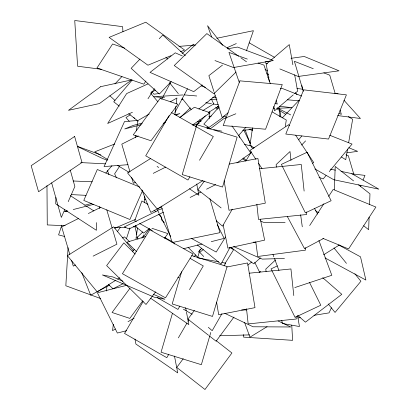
<?xml version="1.0" encoding="UTF-8"?>
<svg xmlns="http://www.w3.org/2000/svg" width="410" height="410" viewBox="0 0 410 410"><rect width="100%" height="100%" fill="white"/><g stroke="black" fill="none" stroke-linecap="round" stroke-linejoin="round"><path stroke-width="0.61" d="M99.758 208.213L99.784 206.942M144.566 202.771L144.709 196.416M334.35 189.727L335.216 166.445L353.584 180.912M369.108 217.1L368.641 229.687L363.675 225.777M369.574 204.513L369.969 193.812L358.55 184.823M55.965 197.446L55.714 203.837L96.391 230.287L96.693 222.62M68.081 247.64L65.836 285.77L100.624 298.536M106.585 290.987L106.887 285.903M135.592 137.791L135.905 135.259M136.448 130.821L137.068 125.752M137.222 124.486L137.688 120.683L149.291 113.975M113.329 324.305L112.55 330.639L115.312 329.04M174.891 114.487L175.9 106.246M176.213 103.715L176.91 98.01L170.283 101.839M165.481 238.784L165.635 237.518M137.509 227.857L135.992 238.574L142.834 231.942M252.55 127.828L249.941 145.365L254.308 147.877M285.35 126.285L286.282 120.017L272.096 111.863M347.572 148.974L345.738 159.705L341.402 156.989M348.649 142.66L352.641 119.295L348.3 116.578M181.645 271.707L172.2 303.948L212.493 316.423L227.104 266.541L191.695 255.579M172.461 313.286L161.058 352.221L201.351 364.69L210.791 332.448M161.76 217.7L161.217 219.529L164.297 222.712M200.141 249.331L197.784 257.265L188.093 247.261M126.429 238.784L129.97 227.919M61.797 225.172L58.584 234.894L64.739 236.503M246.425 50.84L253.416 30.688L216.777 38.258M360.452 186.586L360.928 185.407M363.07 180.103L364.977 175.388L351.77 173.835M64.903 209.249L61.331 217.413L51.634 182.839M68.224 201.664L74.861 186.499L70.274 170.119M142.388 190.916L129.873 219.499L83.789 200.423L97.324 169.509L139.866 187.114M331.47 307.731L329.015 312.881L314.034 315.336M161.699 99.199L162.601 97.508M163.2 96.386L170.391 82.887M174.911 112.391L187.503 88.77M230.041 247.353L221.036 264.076L197.215 244.832M232.275 209.182L222.517 226.202L216.239 220.754M221.948 313.67L212.195 330.691L208.331 327.334M169.14 115.635L145.719 155.81L187.98 180.046L189.907 176.746M199.532 160.233L213.323 136.566L171.611 112.647M143.146 301.529L124.543 333.448L166.803 357.684L168.73 354.383M179.872 306.111L177.95 309.417L157.091 297.455M189.497 289.603L203.288 265.936L190.117 258.382M178.35 337.871L187.011 323.013M187.975 321.363L188.938 319.713M224.06 265.911L225.664 263.164L221.902 262.451M141.865 238.225L143.808 234.92M245.81 161.022L251.432 151.731M225.541 236.99L216.203 252.053L191.198 238.292M224.957 263.651L233.628 249.659L229.738 247.522M147.979 98.774L154.426 88.621M145.914 80.975L143.833 84.178L96.975 67.978L112.606 43.967L124.619 48.124M309.673 225.52L323.844 203.785M328.682 196.359L333.171 189.466L375.888 207.055L348.587 248.942L322.839 238.343M119.505 166.439L114.631 173.835L116.517 177.863M117.327 231.691L120.253 227.483M132.327 251.878L134.229 249.306M142.957 237.477L149.409 228.734M204.411 181.056L197.958 189.799L221.123 207.921M164.492 238.236L167.905 233.608L151.941 228.298M129.914 288.322L112.073 312.487L129.811 318.391L142.716 300.904M194.376 310.426L187.923 319.164L208.572 335.318M183.234 358.694L176.782 367.437L204.979 389.5L231.927 352.989L216.321 340.777M233.961 317.063L216.121 341.228L209.577 336.108M155.585 291.853L146.022 304.486L106.631 265.603L123.846 242.874L135.167 254.046M105.877 172.999L111.935 165.691M298.567 139.897L301.821 135.966M326.022 175.495L323.172 178.934L319.057 177.31M329.271 171.57L352.046 144.079L329.712 135.259M132.22 79.981L113.734 101.788L119.228 106.154M219.083 106.938L203.852 124.092L209.069 127.756M238.277 135.879L245.897 127.305M193.925 256.819L195.642 254.943M198.225 252.124L201.664 248.368M195.365 126.541L205.323 115.886M206.748 128.258L208.049 126.864M114.887 83.958L121.908 76.557M139.933 59.076L131.149 68.332L159.367 94.033L171.221 81.544M159.249 38.724L162.765 35.024L185.335 55.586M282.5 117.696L298.803 100.558M301.616 145.068L305.583 140.902M236.093 72.011L213.897 93.741L174.235 65.528L206.855 33.599L238.687 56.247M180.108 117.578L190.342 107.891M275.525 259.935L265.798 269.083L266.075 271.62M260.391 257.9L253.764 263.845L231.158 247.599M270.057 60.936L266.213 64.201L269.37 81.826M271.015 60.116L289.26 44.593L292.868 64.739M293.283 94.853L274.562 110.787L273.772 106.38M294.723 93.629L297.609 91.179L294.672 74.81M182.071 53.469L193.464 44.213L194.663 45.71M198.891 109.06L215.235 95.781M136.069 225.331L135.075 226.13L143.695 233.085L149.184 228.693M203.278 249.552L199.788 252.345L203.714 256.511M247.742 265.157L251.73 261.964M222.486 65.098L208.864 75.66L213.882 91.415M202.304 84.988L193.73 91.64L150.024 72.385L175.249 52.823L182.24 55.903M228.232 112.776L222.174 117.47L214.266 92.629M210.151 128.935L223.435 118.91L235.852 113.77M207.568 128.458L225.054 115.927L226.504 118.018M236.893 162.96L250.782 153.007L231.942 125.849M179.805 117.45L194.396 107.271L210.089 112.781L192.367 125.147M312.651 163.272L313.712 162.565L295.728 135.351M150.639 158.486L127.52 172.917L157.286 209.09L202.986 180.559M115.994 280.122L97.18 291.869L67.414 255.696L113.652 226.832L133.363 250.782M117.608 279.113L119.761 277.77M155.467 90.051L150.583 93.096L157.932 101.834M130.319 114.805L125.978 117.511L129.242 121.396M208.331 112.576L218.638 106.149M323.592 254.805L339.301 245.036M202.801 110.613L213.712 103.93L211.545 99.307M259.161 272.471L260.77 271.487M267.105 326.662L249.946 337.189L244.519 322.291M128.017 321.696L134.096 318.186M161.955 206.455L150.777 212.406L141.88 189.902M109.67 285.073L90.666 295.185L81.774 272.681M323.459 238.528L304.497 248.614L287.343 216.541M138.226 135.884L121.79 144.146L129.95 171.693M163.17 123.354L165.435 122.211M135.659 182.183L133.393 183.326L131.579 177.202M153.232 173.353L165.701 167.09M78.689 218.381L61.684 226.925L69.838 254.472M88.324 213.538L100.793 207.27M190.132 197.456L200.9 192.044M206.568 189.195L215.639 184.638M122.19 238.025L124.455 236.888L129.591 241.664M75.553 264.962L73.287 266.105L71.653 260.596M93.121 256.132L116.927 244.17L112.576 229.477M123.225 283.653L113.022 288.778L108.353 284.438M158.075 210.458L124.343 226.92L129.129 228.949L163.426 212.211M277.35 265.911L271.061 268.878L295.062 317.361L320.799 305.219L309.504 282.408M147.964 83.927L126.654 93.562L107.656 123.482L132.42 112.284M236.293 43.573L227.186 47.657L228.831 48.6M114.867 228.16L135.367 219.437M175.931 115.184L179.887 113.539L174.973 114.79M66.897 210.791L64.636 211.729L67.706 210.945M171.006 55.663L147.943 65.205L109.116 37.387L145.775 22.212L184.602 50.035L180.467 51.747M114.831 143.951L94.771 151.808L107.85 159.633M193.3 125.158L198.748 123.313M294.81 287.569L331.813 275.289L318.888 240.485M145.586 236.508L126.997 242.187L136.504 251.571M177.781 277.585L178.98 277.221M142.434 123.077L133.219 125.424L124.748 128.95L141.322 124.727M84.778 205.231L91.532 203.514M73.236 209.541L93.495 204.38M162.411 208.746L157.501 209.997L158.906 212.836M183.603 248.701L202.022 244.011M211.237 241.664L224.132 238.379L217.382 224.767M126.864 285.273L97.395 292.776L117.357 333.048L126.567 330.701M208.905 116.542L211.386 116.03M229.118 164.092L257.916 158.465L265.326 203.16L229.011 210.253L224.106 180.666M226.93 266.987L247.589 262.948L254.999 307.643L218.689 314.742L216.598 302.149M201.243 120.96L197.538 121.626L199.157 123.584M227.56 48.816L237.528 47.068L273.347 60.542L233.474 67.532L214.968 60.572M297.809 317.991L300.305 317.586M265.239 61.869L270.272 61.172M291.028 58.302L304.235 56.477L339.039 70.812L298.162 76.465L279.871 68.931M346.911 152.822L357.602 151.346L348.751 147.702M159.039 93.526L154.022 94.192L153.104 93.337M259.433 168.73L301.263 164.477L304.123 191.08M249.111 273.219L290.936 268.96L293.801 295.569M242.694 130.267L252.596 129.422M178.939 46.386L195.514 45.059M137.765 120.473L124.527 121.529L104.058 166.583L128.002 164.676M182.814 94.951L153.76 96.714L164.518 97.652M210.048 99.563L216.992 99.138M114.626 227.77L125.491 227.222M133.158 226.832L136.356 226.674M273.132 108.46L274.387 108.409M277.529 108.281L291.981 107.707L279.405 106.231M253.365 242.187L255.907 242.115M284.453 258.464L262.221 259.105L233.597 246.574M219.673 335.749L249.587 334.893M267.72 77.531L268.996 77.526M285.119 222.404L263.394 222.297L260.509 220.923M241.608 309.898L246.717 309.929M73.108 180.984L92.26 181.809M65.134 225.705L47.258 224.931L46.976 185.566M80.708 162.585L105.513 163.841M71.391 194.596L86.018 195.339M280.384 88.288L282.27 88.447L301.724 96.083M287.441 99.804L299.397 100.809M184.08 94.874L196.733 95.976M212.549 97.355L216.347 97.682M181.599 99.138L182.865 99.251M297.004 88.473L302.693 89.206M334.929 93.352L338.091 93.762M101.536 69.311L77.593 66.23L74.743 20.5L122.631 26.66L122.944 31.739M337.666 115.564L360.421 118.49L343.99 100.291M205.779 102.705L211.396 103.643M213.267 103.961L218.258 104.796M318.944 212.498L317.694 212.277L315.213 210.32M282.926 323.572L299.428 326.534L297.655 315.833M207.47 128.458L209.976 128.93M213.743 129.642L221.897 131.185M198.061 257.946L218.766 261.857M330.357 169.13L335.37 170.176M341.007 171.354L351.657 173.584L378.83 189.148L333.735 179.718L314.88 168.915M244.539 144.417L251.304 145.955M144.663 199.229L145.878 199.603M247.353 59.086L228.964 52.408L239.24 82.384M258.028 62.966L263.958 65.123L270.333 83.712M274.946 103.233L277.319 104.094L276.084 100.496M201.248 85.864L205.405 87.371M249.06 129.247L252.632 130.544M253.447 148.276L251.663 147.626L251.012 145.852M77.403 146.329L100.793 154.913M107.374 160.259L102.572 158.496L77.321 146.488M313.25 68.701L294.385 61.29L303.267 91.286M323.864 72.867L329.758 75.184L335.195 93.547M338.998 113.437L341.361 114.359L340.09 110.075M345.958 154.79L348.321 155.713L353.938 174.691M265.127 62.858L267.484 63.832M122.851 281.219L112.919 276.96L102.397 274.951L154.385 297.25L164.907 299.259L153.227 294.247M278.088 320.938L290.767 326.975L253.067 326.78L224.818 313.342M277.16 107.891L290.685 114.913M338.691 244.99L360.508 256.819L365.879 280.056L325.043 257.916M147.964 204.385L141.886 200.987L134.695 220.718L136.356 221.646M139.666 223.501L152.371 230.615M164.523 237.421L173.912 242.679M249.198 42.835L274.444 57.313M265.055 69.377L267.253 70.633M266.895 73.672L268.54 74.615M183.362 309.171L192.147 314.209M117.655 165.502L129.099 172.354M242.628 158.916L245.887 160.94M276.776 108.742L285.447 114.18M70.31 195.626L85.3 205.374M86.372 206.071L93.864 210.94M157.097 166.404L158.66 167.49M189.482 188.764L198.886 195.252L196.738 184.018M150.716 298.295L188.851 324.617L186.468 312.133M240.772 57.733L246.512 61.813M128.709 113.693L138.19 121.237M322.711 277.657L341.807 294.318L305.445 322.168L297.803 315.505M243.535 157.993L246.389 160.51M109.834 95.745L115.005 100.46M133.819 117.593L134.757 118.454M151.275 91.635L152.192 92.486M154.088 210.115L155.928 211.857M158.234 214.035L161.458 217.085M199.608 119.715L200.91 121.114M295.313 92.793L296.999 94.659M165.891 57.139L167.572 59.045M333.991 247.937L346.445 263.353M354.881 273.793L360.908 281.255L335.052 312.425L328.22 303.969M169.494 82.651L178.309 93.623M182.317 98.615L191.132 109.588M222.784 45.32L207.547 25.702L211.647 36.967M215.737 107.164L217.3 109.178M289.383 125.747L288.676 124.676L249.997 150.409L255.989 159.485M258.459 163.216L261.985 168.556M314.588 208.562L317.596 214.184M254.687 262.277L259.75 272.445M159.47 213.969L170.719 236.657M173.527 242.325L174.373 244.027M243.822 130.195L250.254 143.367M238.738 135.218L239.824 137.529M272.952 254.384L273.844 256.783M274.51 258.587L278.969 270.585M245.159 129.883L250.361 144.079M217.484 106.267L218.345 108.64M107.435 170.493L108.947 174.645M209.853 198.64L219.97 232.67L172.087 242.546L161.248 206.081M106.779 209.889L112.217 228.257M134.916 226.376L136.791 234.412M137.365 236.888L137.945 239.358M260.442 219.442L264.645 240.147L227.873 248.127L223.163 224.911M185.633 307.766L186.227 310.888M174.486 356.039L177.709 372.89L135.915 344.046L134.962 339.049M301.868 85.505L302.544 89.283M279.384 108.255L280.963 117.07M281.793 320.318L282.316 323.464M300.638 214.799L302.278 226.797M305.127 247.63L305.47 250.156L257.767 256.491L255.778 241.967M306.372 211.99L306.644 214.522L258.479 219.427L256.844 204.221M290.972 160.397L290.019 151.526L276.125 164.6L276.396 167.131M296.046 316.474L296.317 319.011L248.152 323.91L246.518 308.704M291.756 325.166L292.607 340.331L243.545 337.138L243.402 334.606M279.702 107.753L279.722 109.019M279.738 110.285L279.835 116.624M209.218 111.715L209.279 118.598M99.461 206.876L99.471 208.147M196.846 124.701L182.235 174.583L222.527 187.052L237.139 137.171L196.846 124.701M239.881 80.857L223.183 125.537L265.572 129.227L282.27 84.552L239.881 80.857M303.656 89.836L285.785 134.044L328.548 139.062L346.414 94.853L303.656 89.836M149.865 229.769L122.426 273.706L165.507 297.834L192.946 253.892L149.865 229.769M160.202 98.338L133.255 134.849L150.993 140.748L177.94 104.242L160.202 98.338M100.701 86.659L68.49 110.316L99.451 103.556L131.661 79.894L100.701 86.659M74.62 136.468L31.17 165.691L38.55 191.742L81.995 162.519L74.62 136.468M307.121 152.253L281.383 164.395L305.388 212.872L331.126 200.736L307.121 152.253"/></g></svg>
